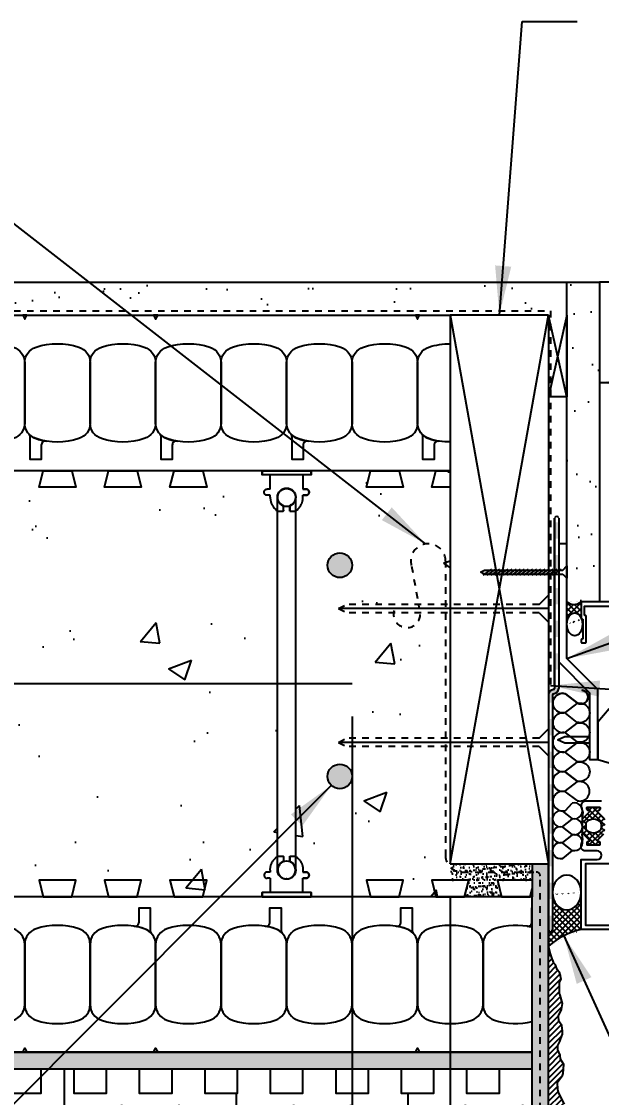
# Model space of a CAD drawing. Header units: inches. Extents: x 2884.7 to 2915.3, y 449.8 to 491.6.
# Drawn here: x 2894.72 to 2903.58, y 475.11 to 491.53 of the extents above; entities that cross this region are included whole.
import ezdxf

# ---------------------------------------------------------------- set-up
doc = ezdxf.new("R2010")
doc.units = ezdxf.units.IN
doc.header["$LTSCALE"] = 0.5
doc.header["$MEASUREMENT"] = 0
doc.linetypes.add('DASHED2', pattern=[0.375, 0.25, -0.125])
doc.linetypes.add('HIDDEN2', pattern=[0.1875, 0.125, -0.0625])
doc.layers.get('0').update_dxf_attribs({"linetype": 'CONTINUOUS'})
doc.layers.get('Defpoints').update_dxf_attribs({"linetype": 'CONTINUOUS'})
for name, color, linetype in [('HATCH', 12, 'CONTINUOUS'), ('LINE18', 9, 'CONTINUOUS'), ('line25', 2, 'CONTINUOUS'), ('LINE3', 3, 'CONTINUOUS'), ('LINE50', 5, 'CONTINUOUS'), ('LINE65', 3, 'CONTINUOUS'), ('LINE9', 9, 'CONTINUOUS'), ('TEXT', 4, 'CONTINUOUS')]:
    doc.layers.add(name, color=color, linetype=linetype)
doc.styles.add('DIM', font='romans.shx', dxfattribs={"width": 0.7})
doc.dimstyles.new('ext_12', dxfattribs={"dimscale": 12, "dimtxt": 0.09375, "dimasz": 0.09375, "dimexe": 0.09375, "dimexo": 0.0625, "dimgap": 0.0625, "dimtad": 1, "dimdec": 1, "dimzin": 3, "dimdsep": 46, "dimlunit": 4, "dimtxsty": 'DIM', "dimcen": 0.09, "dimdle": 0.09375, "dimclrt": 4, "dimadec": 0, "dimazin": 0, "dimtfac": 1, "dimtdec": 1, "dimtmove": 2, "dimatfit": 3, "dimfxl": 0, "dimfrac": 2, "dimtolj": 1, "dimtzin": 0, "dimarcsym": 0})
doc.dimstyles.new('ext_8', dxfattribs={"dimscale": 8, "dimtxt": 0.09375, "dimasz": 0.09375, "dimexe": 0.09375, "dimexo": 0.0625, "dimgap": 0.0625, "dimtad": 1, "dimdec": 1, "dimzin": 3, "dimdsep": 46, "dimlunit": 4, "dimtxsty": 'DIM', "dimcen": 0.09, "dimdle": 0.09375, "dimclrt": 4, "dimadec": 0, "dimazin": 0, "dimtfac": 1, "dimtdec": 1, "dimtmove": 2, "dimatfit": 3, "dimfxl": 0, "dimfrac": 2, "dimtolj": 1, "dimtzin": 0, "dimarcsym": 0})
pattern_1 = [(37.5, (0, 0), (-0.003149668, 0.0963411885), [0, -0.076, 0, -0.085, 0, -0.08125]), (7.5, (0, 0), (0.088488835, 0.141107303), [0, -0.041, 0, -0.0685, 0, -0.02625]), (327.5, (-0.0615, 0), (0.155707093, 0.0002829527), [0, -0.025, 0, -0.09, 0, -0.1175]), (317.5, (-0.0615, 0), (0.15030633, 0.043883778), [0, -0.0125, 0, -0.059, 0, -0.0675])]

# ---------------------------------------------------------------- blocks, each defined once
blk = doc.blocks.new('WEB_6_CENTRE_TOP')
for p, q in [((5.688, 0.141), (0, 0.141)), ((5.688, -0.141), (0, -0.141))]:
    blk.add_line(p, q)
for centre in [(0, 0), (5.688, 0)]:
    blk.add_circle(centre, 0.141)
blk = doc.blocks.new('Connector')
blk.add_point((0.271, 0))
at = {"layer": 'LINE9'}
for p, q in [((0, 0.375), (0, -0.375)), ((0.062, -0.375), (0.062, 0.375)), ((0.281, 0.25), (0.062, 0.25))]:
    blk.add_line(p, q, dxfattribs=at)
for points, weights in [([(0.007, 0.375), (0.004, 0.375), (0, 0.375)], [1, 0.972587069138, 0.950305488115]), ([(0.327, 0.343), (0.308, 0.343), (0.281, 0.317), (0.281, 0.297)], [1, 0.85355339, 0.85355339, 1]), ([(0.328, 0.343), (0.327, 0.343), (0.327, 0.343)], [1, 0.70710678, 1]), ([(0.375, 0.297), (0.375, 0.317), (0.348, 0.343), (0.329, 0.343)], [1, 0.85355339, 0.85355339, 1]), ([(0.406, 0.25), (0.546, 0.25), (0.619, 0.131)], [0.958404415409, 0.794674173519, 0.864651571113]), ([(0.619, 0.052), (0.612, 0.049), (0.604, 0.049)], [0.83615024178, 0.892081430621, 1]), ([(0.619, -0.131), (0.546, -0.25), (0.406, -0.25)], [0.864651574428, 0.794674169686, 0.958404415195]), ([(0.604, -0.049), (0.612, -0.049), (0.619, -0.052)], [1, 0.89208144177, 0.836150253337]), ([(0.281, -0.297), (0.281, -0.317), (0.308, -0.343), (0.327, -0.343)], [1, 0.85355339, 0.85355339, 1]), ([(0.327, -0.343), (0.281, -0.343), (0.281, -0.297)], [1, 0.70710678, 1]), ([(0.329, -0.343), (0.348, -0.343), (0.375, -0.317), (0.375, -0.297)], [1, 0.85355339, 0.85355339, 1]), ([(0.375, -0.297), (0.375, -0.343), (0.329, -0.343)], [1, 0.70710678, 1]), ([(0, -0.375), (0.004, -0.375), (0.007, -0.375)], [0.950305488115, 0.972587069138, 1])]:
    blk.add_rational_spline(points, weights, degree=2, dxfattribs=at)
for points, degree in [([(0, 0.375), (0.002, 0.375), (0.005, 0.375), (0.007, 0.375)], 3), ([(0.007, 0.375), (0.021, 0.375), (0.051, 0.375), (0.062, 0.375), (0.062, 0.375)], 3), ([(0.327, 0.343), (0.327, 0.343), (0.328, 0.343), (0.328, 0.343)], 3), ([(0.328, 0.343), (0.329, 0.343), (0.329, 0.343), (0.329, 0.343)], 3), ([(0.281, 0.25), (0.281, 0.297)], 1), ([(0.375, 0.25), (0.375, 0.297)], 1), ([(0.406, 0.25), (0.375, 0.25)], 1), ([(0.604, 0.049), (0.532, 0.049)], 1), ([(0.604, 0.049), (0.609, 0.049), (0.614, 0.05), (0.619, 0.052)], 3), ([(0.619, 0.131), (0.619, 0.052)], 1), ([(0.532, -0.049), (0.604, -0.049)], 1), ([(0.604, -0.049), (0.58, -0.049), (0.556, -0.049), (0.532, -0.049)], 3), ([(0.619, -0.052), (0.614, -0.05), (0.609, -0.049), (0.604, -0.049)], 3), ([(0.619, -0.052), (0.619, -0.131)], 1), ([(0.062, -0.25), (0.281, -0.25)], 1), ([(0.281, -0.297), (0.281, -0.25)], 1), ([(0.281, -0.25), (0.281, -0.297)], 1), ([(0.375, -0.25), (0.375, -0.297)], 1), ([(0.375, -0.297), (0.375, -0.25)], 1), ([(0.406, -0.25), (0.375, -0.25)], 1), ([(0.007, -0.375), (0.005, -0.375), (0.002, -0.375), (0, -0.375)], 3), ([(0.062, -0.375), (0.062, -0.375), (0.051, -0.375), (0.021, -0.375), (0.007, -0.375)], 3), ([(0.328, -0.343), (0.328, -0.343), (0.327, -0.343), (0.327, -0.343)], 3), ([(0.329, -0.343), (0.329, -0.343), (0.329, -0.343), (0.328, -0.343)], 3)]:
    blk.add_open_spline(points, degree=degree, dxfattribs=at)
for points, weights, knots in [([(0.062, 0.375), (0.062, 0.375), (0.046, 0.375), (0.03, 0.375), (0.007, 0.375)], [0.868718858569, 0.861102746415, 1, 0.861102734288, 0.868718859898], [0, 0, 0, 0.5, 0.5, 1, 1, 1]), ([(0.532, 0.049), (0.472, 0.203), (0.333, 0.113), (0.157, 0), (0.333, -0.113), (0.472, -0.203), (0.532, -0.049)], [0.899508922286, 0.599718215298, 1, 0.54226024, 1, 0.599718224335, 0.899508908749], [0, 0, 0, 0.318112, 0.318112, 0.681888, 0.681888, 1, 1, 1]), ([(0.007, -0.375), (0.03, -0.375), (0.046, -0.375), (0.062, -0.375), (0.062, -0.375)], [0.868718859319, 0.861102739573, 1, 0.861102742958, 0.868718858948], [0, 0, 0, 0.5, 0.5, 1, 1, 1])]:
    blk.add_rational_spline(points, weights, degree=2, knots=knots, dxfattribs=at)
for points in [[(0.406, 0.25), (0.406, 0.25), (0.406, 0.25), (0.406, 0.25), (0.406, 0.25), (0.406, 0.25), (0.406, 0.25)], [(0.406, 0.25), (0.406, 0.25), (0.406, 0.25), (0.406, 0.25), (0.406, 0.25), (0.406, 0.25), (0.406, 0.25)], [(0.406, 0.25), (0.406, 0.25), (0.406, 0.25), (0.406, 0.25), (0.406, 0.25), (0.406, 0.25), (0.406, 0.25)], [(0.406, 0.25), (0.406, 0.25), (0.406, 0.25), (0.406, 0.25), (0.406, 0.25), (0.406, 0.25), (0.406, 0.25)], [(0.406, 0.25), (0.406, 0.25), (0.406, 0.25), (0.406, 0.25), (0.406, 0.25), (0.406, 0.25), (0.406, 0.25)], [(0.406, 0.25), (0.406, 0.25), (0.406, 0.25), (0.406, 0.25), (0.406, 0.25), (0.406, 0.25), (0.406, 0.25)], [(0.406, 0.25), (0.406, 0.25), (0.406, 0.25), (0.406, 0.25), (0.406, 0.25), (0.406, 0.25), (0.406, 0.25)], [(0.406, 0.25), (0.406, 0.25), (0.406, 0.25), (0.406, 0.25), (0.406, 0.25), (0.406, 0.25), (0.406, 0.25)], [(0.406, 0.25), (0.406, 0.25), (0.406, 0.25), (0.406, 0.25), (0.406, 0.25), (0.406, 0.25), (0.406, 0.25)], [(0.406, 0.25), (0.406, 0.25), (0.406, 0.25), (0.406, 0.25), (0.406, 0.25), (0.406, 0.25), (0.406, 0.25)], [(0.406, 0.25), (0.406, 0.25), (0.406, 0.25), (0.406, 0.25), (0.406, 0.25), (0.406, 0.25), (0.406, 0.25)], [(0.406, 0.25), (0.406, 0.25), (0.406, 0.25), (0.406, 0.25), (0.406, 0.25), (0.406, 0.25), (0.406, 0.25)], [(0.406, 0.25), (0.406, 0.25), (0.406, 0.25), (0.406, 0.25), (0.406, 0.25), (0.406, 0.25), (0.406, 0.25)], [(0.406, 0.25), (0.406, 0.25), (0.406, 0.25), (0.406, 0.25), (0.406, 0.25), (0.406, 0.25), (0.406, 0.25)], [(0.406, 0.25), (0.406, 0.25), (0.406, 0.25), (0.406, 0.25), (0.406, 0.25), (0.406, 0.25), (0.406, 0.25)], [(0.406, 0.25), (0.406, 0.25), (0.406, 0.25), (0.406, 0.25), (0.406, 0.25), (0.406, 0.25), (0.406, 0.25)], [(0.406, 0.25), (0.406, 0.25), (0.406, 0.25), (0.406, 0.25), (0.406, 0.25), (0.406, 0.25), (0.406, 0.25)], [(0.406, 0.25), (0.406, 0.25), (0.406, 0.25), (0.406, 0.25), (0.406, 0.25), (0.406, 0.25), (0.406, 0.25)], [(0.406, 0.25), (0.406, 0.25), (0.406, 0.25), (0.406, 0.25), (0.406, 0.25), (0.406, 0.25), (0.406, 0.25)], [(0.406, 0.25), (0.406, 0.25), (0.406, 0.25), (0.406, 0.25), (0.406, 0.25), (0.406, 0.25), (0.406, 0.25)], [(0.406, 0.25), (0.406, 0.25), (0.406, 0.25), (0.406, 0.25), (0.406, 0.25), (0.406, 0.25), (0.406, 0.25)], [(0.406, 0.25), (0.406, 0.25), (0.406, 0.25), (0.406, 0.25), (0.406, 0.25), (0.406, 0.25), (0.406, 0.25)], [(0.406, 0.25), (0.406, 0.25), (0.406, 0.25), (0.406, 0.25), (0.406, 0.25), (0.406, 0.25), (0.406, 0.25)], [(0.406, 0.25), (0.406, 0.25), (0.406, 0.25), (0.406, 0.25), (0.406, 0.25), (0.406, 0.25), (0.406, 0.25)], [(0.532, 0.049), (0.532, 0.049), (0.532, 0.049), (0.532, 0.049), (0.532, 0.049), (0.532, 0.049), (0.532, 0.049)], [(0.532, 0.049), (0.532, 0.049), (0.532, 0.049), (0.532, 0.049), (0.532, 0.049), (0.532, 0.049), (0.532, 0.049)], [(0.532, 0.049), (0.532, 0.049), (0.532, 0.049), (0.532, 0.049), (0.532, 0.049), (0.532, 0.049), (0.532, 0.049)], [(0.532, 0.049), (0.532, 0.049), (0.532, 0.049), (0.532, 0.049), (0.532, 0.049), (0.532, 0.049), (0.532, 0.049)], [(0.532, 0.049), (0.532, 0.049), (0.532, 0.049), (0.532, 0.049), (0.532, 0.049), (0.532, 0.049), (0.532, 0.049)], [(0.532, 0.049), (0.532, 0.049), (0.532, 0.049), (0.532, 0.049), (0.532, 0.049), (0.532, 0.049), (0.532, 0.049)], [(0.532, 0.049), (0.532, 0.049), (0.532, 0.049), (0.532, 0.049), (0.532, 0.049), (0.532, 0.049), (0.532, 0.049)], [(0.532, 0.049), (0.532, 0.049), (0.532, 0.049), (0.532, 0.049), (0.532, 0.049), (0.532, 0.049), (0.532, 0.049)], [(0.532, 0.049), (0.532, 0.049), (0.532, 0.049), (0.532, 0.049), (0.532, 0.049), (0.532, 0.049), (0.532, 0.049)], [(0.532, 0.049), (0.532, 0.049), (0.532, 0.049), (0.532, 0.049), (0.532, 0.049), (0.532, 0.049), (0.532, 0.049)], [(0.604, 0.049), (0.604, 0.049), (0.604, 0.049), (0.604, 0.049), (0.604, 0.049), (0.604, 0.049), (0.604, 0.049)], [(0.604, 0.049), (0.604, 0.049), (0.604, 0.049), (0.604, 0.049), (0.604, 0.049), (0.604, 0.049), (0.604, 0.049)], [(0.604, 0.049), (0.604, 0.049), (0.604, 0.049), (0.604, 0.049), (0.604, 0.049), (0.604, 0.049), (0.604, 0.049)], [(0.604, 0.049), (0.604, 0.049), (0.604, 0.049), (0.604, 0.049), (0.604, 0.049), (0.604, 0.049), (0.604, 0.049)], [(0.619, 0.131), (0.619, 0.131), (0.619, 0.131), (0.619, 0.131), (0.619, 0.131), (0.619, 0.131), (0.619, 0.131)], [(0.619, 0.131), (0.619, 0.131), (0.619, 0.131), (0.619, 0.131), (0.619, 0.131), (0.619, 0.131), (0.619, 0.131)], [(0.619, 0.131), (0.619, 0.131), (0.619, 0.131), (0.619, 0.131), (0.619, 0.131), (0.619, 0.131), (0.619, 0.131)], [(0.619, 0.131), (0.619, 0.131), (0.619, 0.131), (0.619, 0.131), (0.619, 0.131), (0.619, 0.131), (0.619, 0.131)], [(0.532, -0.049), (0.532, -0.049), (0.532, -0.049), (0.532, -0.049), (0.532, -0.049), (0.532, -0.049), (0.532, -0.049)], [(0.532, -0.049), (0.532, -0.049), (0.532, -0.049), (0.532, -0.049), (0.532, -0.049), (0.532, -0.049), (0.532, -0.049)], [(0.532, -0.049), (0.532, -0.049), (0.532, -0.049), (0.532, -0.049), (0.532, -0.049), (0.532, -0.049), (0.532, -0.049)], [(0.532, -0.049), (0.532, -0.049), (0.532, -0.049), (0.532, -0.049), (0.532, -0.049), (0.532, -0.049), (0.532, -0.049)], [(0.604, -0.049), (0.604, -0.049), (0.604, -0.049), (0.604, -0.049), (0.604, -0.049), (0.604, -0.049), (0.604, -0.049)], [(0.604, -0.049), (0.604, -0.049), (0.604, -0.049), (0.604, -0.049), (0.604, -0.049), (0.604, -0.049), (0.604, -0.049)], [(0.604, -0.049), (0.604, -0.049), (0.604, -0.049), (0.604, -0.049), (0.604, -0.049), (0.604, -0.049), (0.604, -0.049)], [(0.604, -0.049), (0.604, -0.049), (0.604, -0.049), (0.604, -0.049), (0.604, -0.049), (0.604, -0.049), (0.604, -0.049)], [(0.604, -0.049), (0.604, -0.049), (0.604, -0.049), (0.604, -0.049), (0.604, -0.049), (0.604, -0.049), (0.604, -0.049)], [(0.604, -0.049), (0.604, -0.049), (0.604, -0.049), (0.604, -0.049), (0.604, -0.049), (0.604, -0.049), (0.604, -0.049)], [(0.604, -0.049), (0.604, -0.049), (0.604, -0.049), (0.604, -0.049), (0.604, -0.049), (0.604, -0.049), (0.604, -0.049)], [(0.604, -0.049), (0.604, -0.049), (0.604, -0.049), (0.604, -0.049), (0.604, -0.049), (0.604, -0.049), (0.604, -0.049)], [(0.619, -0.131), (0.619, -0.131), (0.619, -0.131), (0.619, -0.131), (0.619, -0.131), (0.619, -0.131), (0.619, -0.131)], [(0.619, -0.131), (0.619, -0.131), (0.619, -0.131), (0.619, -0.131), (0.619, -0.131), (0.619, -0.131), (0.619, -0.131)], [(0.619, -0.131), (0.619, -0.131), (0.619, -0.131), (0.619, -0.131), (0.619, -0.131), (0.619, -0.131), (0.619, -0.131)], [(0.619, -0.131), (0.619, -0.131), (0.619, -0.131), (0.619, -0.131), (0.619, -0.131), (0.619, -0.131), (0.619, -0.131)], [(0.406, -0.25), (0.406, -0.25), (0.406, -0.25), (0.406, -0.25), (0.406, -0.25), (0.406, -0.25), (0.406, -0.25)], [(0.406, -0.25), (0.406, -0.25), (0.406, -0.25), (0.406, -0.25), (0.406, -0.25), (0.406, -0.25), (0.406, -0.25)], [(0.406, -0.25), (0.406, -0.25), (0.406, -0.25), (0.406, -0.25), (0.406, -0.25), (0.406, -0.25), (0.406, -0.25)], [(0.406, -0.25), (0.406, -0.25), (0.406, -0.25), (0.406, -0.25), (0.406, -0.25), (0.406, -0.25), (0.406, -0.25)], [(0.406, -0.25), (0.406, -0.25), (0.406, -0.25), (0.406, -0.25), (0.406, -0.25), (0.406, -0.25), (0.406, -0.25)], [(0.406, -0.25), (0.406, -0.25), (0.406, -0.25), (0.406, -0.25), (0.406, -0.25), (0.406, -0.25), (0.406, -0.25)], [(0.406, -0.25), (0.406, -0.25), (0.406, -0.25), (0.406, -0.25), (0.406, -0.25), (0.406, -0.25), (0.406, -0.25)], [(0.406, -0.25), (0.406, -0.25), (0.406, -0.25), (0.406, -0.25), (0.406, -0.25), (0.406, -0.25), (0.406, -0.25)], [(0.406, -0.25), (0.406, -0.25), (0.406, -0.25), (0.406, -0.25), (0.406, -0.25), (0.406, -0.25), (0.406, -0.25)], [(0.406, -0.25), (0.406, -0.25), (0.406, -0.25), (0.406, -0.25), (0.406, -0.25), (0.406, -0.25), (0.406, -0.25)], [(0.406, -0.25), (0.406, -0.25), (0.406, -0.25), (0.406, -0.25), (0.406, -0.25), (0.406, -0.25), (0.406, -0.25)]]:
    blk.add_open_spline(points, degree=3, knots=[0, 0, 0, 0, 1, 1, 1, 1, 1, 1, 1], dxfattribs=at)
blk = doc.blocks.new('*D8')
at = {"layer": 'Defpoints', "color": 0}
for p in [(2899.768, 481.428), (2901.268, 478.678), (2901.268, 472.956)]:
    blk.add_point(p, dxfattribs=at)
at = {"layer": 'TEXT', "color": 0, "lineweight": -2}
for p, q in [((2899.768, 480.928), (2899.768, 472.206)), ((2901.268, 478.178), (2901.268, 472.206)), ((2899.268, 472.956), (2898.768, 472.956)), ((2899.768, 472.956), (2901.268, 472.956)), ((2901.768, 472.956), (2902.268, 472.956))]:
    blk.add_line(p, q, dxfattribs=at)
at = {"layer": 'TEXT', "color": 0}
for points in [[(2899.268, 473.039), (2899.268, 472.873), (2899.768, 472.956)], [(2901.768, 473.039), (2901.768, 472.873), (2901.268, 472.956)]]:
    blk.add_solid(points, dxfattribs=at)
at = {"layer": 'TEXT', "color": 4, "insert": (2900.463, 470.582), "char_height": 0.5, "attachment_point": 5, "style": 'DIM'}
blk.add_mtext('\\A1;1 1/2" \\P (38mm)MIN. \\PCOVER', dxfattribs=at)

msp = doc.modelspace()

# ---------------------------------------------------------------- hatches: boundary and pattern name
at = {"layer": 'HATCH'}
h = msp.add_hatch(dxfattribs=at)
h.set_pattern_fill('AR-SAND', color=256, scale=0.5)
h.set_pattern_definition([(37.5, (0, 0), (-0.03149668, 0.96341188), [0, -0.76, 0, -0.85, 0, -0.8125]), (7.5, (0, 0), (0.88488835, 1.41107303), [0, -0.41, 0, -0.685, 0, -0.2625]), (327.5, (-0.615, 0), (1.55707093, 0.00282953), [0, -0.25, 0, -0.9, 0, -1.175]), (317.5, (-0.615, 0), (1.5030633, 0.4388378), [0, -0.125, 0, -0.59, 0, -0.675])])
h.paths.add_polyline_path([(2903.549, 487.553), (2903.049, 487.553), (2903.049, 487.053), (2903.049, 483.564), (2903.049, 482.678, 0.375193), (2903.268, 482.678), (2903.549, 482.678)])
h.paths.add_polyline_path([(2890.393, 487.553), (2890.393, 487.053), (2903.049, 487.053), (2903.049, 487.553)])
h = msp.add_hatch(dxfattribs=at)
h.set_pattern_fill('AR-CONC', color=256, scale=0.5)
h.set_pattern_definition([(50, (216.4503, -23.507), (3.586301, -0.3137607), [0.375, -4.125]), (355, (216.4503, -23.507), (-0.6937567, 3.7609607), [0.3, -3.3]), (100.45144, (216.7492, -23.5333), (2.8925442, 3.4472), [0.318701, -3.5057106]), (46.1842, (216.4503, -22.507), (5.336207, -0.8275964), [0.5625, -6.1875]), (96.63564, (216.895, -22.576), (4.67331, 4.870593), [0.478052, -5.258569]), (351.18416, (216.4503, -22.507), (4.67331, 4.870593), [0.45, -4.95]), (21, (216.9503, -22.757), (2.9845353, -2.0130945), [0.375, -4.125]), (326, (216.9503, -22.757), (1.2165767, 3.62575), [0.3, -3.3]), (71.45144, (217.199, -22.925), (4.201112, 1.6126558), [0.318701, -3.5057106]), (37.5, (216.4503, -23.5071), (0.0607993, 1.66446927), [0, -3.26, 0, -3.35, 0, -3.3125]), (7.5, (216.4503, -23.5071), (1.3153477, 1.9720586), [0, -1.91, 0, -3.185, 0, -1.2625]), (327.5, (215.3353, -23.5071), (2.6691122, -0.11277436), [0, -1.25, 0, -3.9, 0, -5.175]), (317.5, (214.8353, -23.5071), (2.9159308, 0.500525), [0, -1.625, 0, -2.59, 0, -3.675])])
h.paths.add_polyline_path([(2891.143, 484.678), (2898.393, 484.678), (2898.393, 484.616), (2898.518, 484.616), (2898.518, 484.397), (2898.471, 484.397), (2898.425, 484.349), (2898.471, 484.303), (2898.518, 484.303), (2898.54, 484.17), (2898.627, 484.066), (2898.628, 478.791), (2898.55, 478.706), (2898.518, 478.553), (2898.471, 478.553), (2898.425, 478.506), (2898.471, 478.46), (2898.518, 478.46), (2898.518, 478.241), (2898.393, 478.241), (2898.393, 478.178), (2891.143, 478.178), (2891.143, 478.241), (2891.018, 478.241), (2891.018, 478.46), (2891.065, 478.46), (2891.112, 478.505), (2891.078, 478.551), (2891.018, 478.553), (2890.996, 478.687), (2890.909, 478.791), (2890.909, 484.066), (2890.96, 484.112), (2890.996, 484.17), (2891.015, 484.235), (2891.018, 484.303), (2891.066, 484.303), (2891.098, 484.317), (2891.112, 484.349), (2891.099, 484.383), (2891.066, 484.397), (2891.018, 484.397), (2891.018, 484.616), (2891.143, 484.616)])
h.paths.add_polyline_path([(2899.143, 484.678), (2901.268, 484.678), (2901.268, 478.678), (2902.768, 478.678), (2902.768, 478.178), (2901.268, 478.178), (2899.143, 478.178), (2899.143, 478.241), (2899.018, 478.241), (2899.018, 478.46), (2899.066, 478.46), (2899.098, 478.473), (2899.112, 478.506), (2899.099, 478.539), (2899.066, 478.553), (2899.018, 478.553), (2899.015, 478.621), (2898.996, 478.687), (2898.96, 478.745), (2898.909, 478.791), (2898.909, 484.066), (2898.96, 484.112), (2898.996, 484.17), (2899.015, 484.235), (2899.018, 484.303), (2899.066, 484.303), (2899.112, 484.35), (2899.066, 484.397), (2899.018, 484.397), (2899.018, 484.616), (2899.143, 484.616)])
h.paths.add_polyline_path([(2891.393, 480.615), (2889.393, 480.615), (2890.393, 479.615), (2890.393, 478.241), (2890.518, 478.241), (2890.518, 478.46), (2890.471, 478.46), (2890.425, 478.506), (2890.471, 478.553), (2890.518, 478.553), (2890.55, 478.706), (2890.628, 478.791)])
h.paths.add_polyline_path([(2890.393, 484.616), (2890.393, 482.495), (2890.627, 482.26), (2890.627, 484.066), (2890.54, 484.17), (2890.518, 484.303), (2890.471, 484.303), (2890.425, 484.349), (2890.471, 484.397), (2890.518, 484.397), (2890.518, 484.616)])
h = msp.add_hatch(color=7, dxfattribs=at)
h.dxf.hatch_style = 1
h.paths.add_polyline_path([(2902.831, 477.89), (2902.768, 477.89), (2902.768, 477.673), (2902.768, 477.67, 1), (2902.831, 477.673)])
h.paths.add_polyline_path([(2902.831, 478.39), (2902.768, 478.39), (2902.768, 478.14), (2902.831, 478.14)])
h.paths.add_polyline_path([(2902.831, 478.89), (2902.768, 478.89), (2902.768, 478.64), (2902.831, 478.64)])
h.paths.add_polyline_path([(2902.831, 479.39), (2902.768, 479.39), (2902.768, 479.14), (2902.831, 479.14)])
h.paths.add_polyline_path([(2902.831, 479.89), (2902.768, 479.89), (2902.768, 479.64), (2902.831, 479.64)])
h.paths.add_polyline_path([(2902.831, 480.39), (2902.768, 480.39), (2902.768, 480.14), (2902.831, 480.14)])
h.paths.add_polyline_path([(2902.831, 480.89), (2902.768, 480.89), (2902.768, 480.64), (2902.831, 480.64)])
h.paths.add_polyline_path([(2902.831, 481.259, -0.414214), (2902.846, 481.274, 0.414214), (2902.924, 481.353), (2902.924, 481.39), (2902.862, 481.39), (2902.862, 481.353, -0.414214), (2902.846, 481.337, 0.414214), (2902.768, 481.259), (2902.768, 481.14), (2902.831, 481.14)])
h.paths.add_polyline_path([(2902.924, 481.89), (2902.862, 481.89), (2902.862, 481.64), (2902.924, 481.64)])
h.paths.add_polyline_path([(2902.924, 482.39), (2902.862, 482.39), (2902.862, 482.14), (2902.924, 482.14)])
h.paths.add_polyline_path([(2902.924, 482.89), (2902.862, 482.89), (2902.862, 482.64), (2902.924, 482.64)])
h.paths.add_polyline_path([(2902.924, 483.39), (2902.862, 483.39), (2902.862, 483.14), (2902.924, 483.14)])
h.paths.add_polyline_path([(2902.924, 483.89), (2902.862, 483.89), (2902.862, 483.64), (2902.924, 483.64)])
h = msp.add_hatch(dxfattribs=at)
h.set_pattern_fill('ANSI37', color=256, scale=0.5, angle=90, style=0)
edge = h.paths.add_edge_path()
edge.add_arc((2903.159, 482.803), 0.166, 228.8686, 311.1314, ccw=False)
edge.add_line((2903.049, 482.678), (2903.049, 482.335))
edge.add_ellipse((2903.168, 482.335), major_axis=(0, 0.175), ratio=0.676668, start_angle=-777.3194, end_angle=-630, ccw=False)
edge.add_line((2903.268, 482.429), (2903.268, 482.678))
edge = h.paths.add_edge_path()
edge.add_ellipse((2903.049, 478.242), major_axis=(0, 0.266), ratio=0.82418, start_angle=816.6714, end_angle=990, ccw=False)
edge.add_line((2902.831, 478.211), (2902.831, 477.673))
edge.add_arc((2902.799, 477.671), 0.0313, -177.6072, 2.3928, ccw=False)
edge.add_line((2902.768, 477.67), (2902.768, 477.423))
edge.add_arc((2903.529, 476.551), 1.158, 103.0466, 131.1222, ccw=False)
edge.add_line((2903.268, 477.678), (2903.268, 478.242))
h = msp.add_hatch(dxfattribs=at)
h.set_pattern_fill('ANSI37', color=256, scale=0.5, angle=90, style=0)
h.set_pattern_definition([(135, (3424.88555, -2241.709686), (-0.0441941738, -0.0441941738), []), (225, (3424.88555, -2241.709686), (0.0441941738, -0.0441941738), [])])
h.paths.add_polyline_path([(2904.427, 478.933), (2904.674, 478.933, -0.973119), (2904.679, 478.743), (2904.427, 478.743, -1.00028)])
h.paths.add_polyline_path([(2904.55, 478.751, 1), (2904.55, 478.926, 1)], flags=16)
h.paths.add_polyline_path([(2904.768, 480.104), (2904.768, 480.229, -0.392741), (2904.794, 480.21), (2904.905, 479.933), (2904.801, 479.933, 0.314564), (2904.457, 479.987), (2904.431, 479.991), (2904.431, 480.018, -0.149443), (2904.55, 480.12), (2904.55, 480.12, 0.192913), (2904.571, 480.129, -0.089226), (2904.665, 480.143), (2904.669, 480.124, 0.315299), (2904.671, 480.121)])
h.paths.add_polyline_path([(2903.39, 479.466, 0.772598), (2903.375, 479.492, -0.343149), (2903.364, 479.496), (2903.354, 479.512, -0.131652), (2903.353, 479.516), (2903.353, 479.535, -0.414214), (2903.361, 479.543), (2903.55, 479.543, -0.414214), (2903.558, 479.535), (2903.558, 479.516, -0.131652), (2903.557, 479.512), (2903.548, 479.496, -0.343149), (2903.536, 479.492, 0.772598), (2903.522, 479.466), (2903.629, 479.359), (2903.629, 479.153), (2903.522, 479.045, 0.772598), (2903.536, 479.02, -0.343149), (2903.548, 479.015), (2903.557, 478.999, -0.131652), (2903.558, 478.995), (2903.558, 478.976, -0.414214), (2903.55, 478.968), (2903.361, 478.968, -0.414214), (2903.353, 478.976), (2903.353, 478.995, -0.131652), (2903.354, 478.999), (2903.364, 479.015, -0.343149), (2903.375, 479.02, 0.772598), (2903.39, 479.045), (2903.282, 479.153), (2903.282, 479.359)])
h.paths.add_polyline_path([(2903.571, 479.283), (2903.571, 479.228, -0.323848), (2903.529, 479.171, -0.326502), (2903.382, 479.171, -0.323848), (2903.341, 479.228), (2903.341, 479.283, -0.323848), (2903.382, 479.34, -0.326502), (2903.529, 479.34, -0.323848)], flags=16)
h = msp.add_hatch(dxfattribs=at)
h.set_pattern_fill('AR-SAND', color=256, scale=0.05)
h.set_pattern_definition([(37.5, (0, -0.125), (-0.003149668, 0.0963411885), [0, -0.076, 0, -0.085, 0, -0.08125]), (7.5, (0, -0.125), (0.088488835, 0.141107303), [0, -0.041, 0, -0.0685, 0, -0.02625]), (327.5, (-0.0615, -0.125), (0.155707093, 0.0002829527), [0, -0.025, 0, -0.09, 0, -0.1175]), (317.5, (-0.0615, -0.125), (0.15030633, 0.043883778), [0, -0.0125, 0, -0.059, 0, -0.0675])])
h.paths.add_polyline_path([(2902.768, 478.678), (2902.518, 478.678), (2902.518, 478.053), (2902.518, 475.553), (2902.518, 473.953), (2890.393, 473.953), (2890.393, 473.703), (2902.768, 473.703)])
h = msp.add_hatch(dxfattribs=at)
h.set_pattern_fill('AR-SAND', color=256, scale=0.05)
h.set_pattern_definition(pattern_1)
h.paths.add_polyline_path([(2902.518, 478.553), (2901.446, 478.553, -0.200094), (2901.268, 478.627), (2901.268, 478.428), (2901.549, 478.428), (2901.487, 478.178), (2902.049, 478.178), (2901.987, 478.428), (2902.518, 478.428)])
h.paths.add_polyline_path([(2902.518, 478.678), (2901.268, 478.678), (2901.268, 478.627, 0.200094), (2901.446, 478.553), (2902.518, 478.553)])
h = msp.add_hatch(dxfattribs=at)
h.set_pattern_fill('ANSI31', color=256, scale=0.5)
h.set_pattern_definition([(45, (0, -0.125), (-0.0441941738, 0.0441941738), [])])
h.paths.add_polyline_path([(2898.994, 473.563), (2899.05, 473.494), (2899.164, 473.483), (2899.306, 473.487), (2899.34, 473.487), (2899.413, 473.546), (2899.547, 473.525), (2899.751, 473.466), (2899.865, 473.462), (2899.948, 473.497), (2900.063, 473.521), (2900.08, 473.521), (2900.205, 473.521), (2900.263, 473.521), (2900.36, 473.49), (2900.44, 473.49), (2900.506, 473.518), (2900.52, 473.518), (2900.613, 473.518), (2900.696, 473.514), (2900.79, 473.466), (2900.887, 473.459), (2900.959, 473.49), (2901.011, 473.542), (2901.108, 473.546), (2901.205, 473.535), (2901.292, 473.535), (2901.402, 473.494), (2901.492, 473.49), (2901.582, 473.521), (2901.834, 473.539), (2902.083, 473.504), (2902.11, 473.49), (2902.232, 473.494), (2902.284, 473.532), (2902.46, 473.542), (2902.533, 473.546), (2902.671, 473.521), (2902.758, 473.494), (2902.869, 473.469), (2902.947, 473.508), (2902.976, 473.546), (2902.931, 473.604), (2902.941, 473.684), (2902.941, 473.743), (2902.976, 473.819), (2902.993, 473.867), (2902.972, 473.951), (2902.959, 474.013), (2902.907, 474.099), (2902.903, 474.148), (2902.896, 474.224), (2902.921, 474.283), (2902.959, 474.318), (2902.959, 474.345), (2902.979, 474.425), (2903.018, 474.547), (2902.987, 474.634), (2902.955, 474.734), (2902.945, 474.793), (2902.942, 474.838), (2902.987, 474.969), (2903.014, 475.011), (2902.921, 475.191), (2902.91, 475.236), (2902.907, 475.35), (2902.98, 475.447), (2902.993, 475.482), (2903.004, 475.615), (2902.952, 475.701), (2902.945, 475.757), (2902.91, 475.84), (2902.91, 475.905), (2902.942, 475.968), (2902.955, 476.016), (2902.983, 476.082), (2902.983, 476.13), (2902.973, 476.21), (2902.938, 476.262), (2902.928, 476.279), (2902.921, 476.362), (2902.966, 476.456), (2902.973, 476.487), (2902.98, 476.546), (2902.945, 476.674), (2902.938, 476.691), (2902.934, 476.871), (2902.963, 476.921), (2902.956, 476.941), (2902.952, 476.975), (2902.938, 477.025), (2902.917, 477.045), (2902.901, 477.069), (2902.883, 477.109), (2902.876, 477.137), (2902.851, 477.163), (2902.838, 477.169), (2902.843, 477.182), (2902.825, 477.231), (2902.768, 477.423), (2902.768, 473.703), (2890.393, 473.703), (2890.393, 473.516), (2890.551, 473.379), (2890.724, 473.362), (2890.804, 473.421), (2890.877, 473.459), (2890.984, 473.493), (2891.071, 473.549), (2891.261, 473.476), (2891.41, 473.528), (2891.489, 473.521), (2891.732, 473.497), (2891.863, 473.462), (2892.026, 473.483), (2892.116, 473.532), (2892.234, 473.545), (2892.379, 473.552), (2892.556, 473.497), (2892.653, 473.493), (2892.864, 473.518), (2893.006, 473.532), (2893.08, 473.532), (2893.267, 473.469), (2893.547, 473.476), (2893.651, 473.514), (2893.783, 473.535), (2893.925, 473.532), (2893.973, 473.476), (2894.091, 473.452), (2894.24, 473.452), (2894.365, 473.48), (2894.413, 473.497), (2894.475, 473.521), (2894.501, 473.535), (2894.747, 473.535), (2894.892, 473.504), (2895.01, 473.483), (2895.173, 473.487), (2895.308, 473.514), (2895.366, 473.549), (2895.682, 473.549), (2895.913, 473.538), (2896.024, 473.504), (2896.111, 473.473), (2896.249, 473.452), (2896.386, 473.431), (2896.507, 473.455), (2896.583, 473.532), (2896.732, 473.535), (2896.874, 473.535), (2896.968, 473.507), (2897.061, 473.473), (2897.217, 473.476), (2897.331, 473.504), (2897.352, 473.539), (2897.487, 473.535), (2897.681, 473.535), (2897.791, 473.504), (2897.854, 473.435), (2897.987, 473.428), (2898.087, 473.494), (2898.115, 473.518), (2898.302, 473.483), (2898.451, 473.494), (2898.503, 473.487), (2898.634, 473.546)])
h = msp.add_hatch(dxfattribs=at)
h.set_pattern_fill('AR-SAND', color=256, scale=0.05)
h.set_pattern_definition(pattern_1)
h.paths.add_polyline_path([(2902.518, 475.803), (2890.393, 475.803), (2890.393, 475.553), (2902.518, 475.553)])
h = msp.add_hatch(dxfattribs=at)
h.set_pattern_fill('INSUL', color=256, scale=7, angle=90)
h.set_pattern_definition([(90, (0, -0.125), (-2.625, 2e-16), []), (90, (-0.875, -0.125), (-2.625, 2e-16), [0.875, -0.875]), (90, (-1.75, -0.125), (-2.625, 2e-16), [0.875, -0.875])])
h.paths.add_polyline_path([(2902.518, 475.553), (2902.018, 475.553), (2902.018, 475.178), (2901.518, 475.178), (2901.518, 475.553), (2901.018, 475.553), (2901.018, 475.178), (2900.518, 475.178), (2900.518, 475.553), (2900.018, 475.553), (2900.018, 475.178), (2899.518, 475.178), (2899.518, 475.553), (2899.018, 475.553), (2899.018, 475.178), (2898.518, 475.178), (2898.518, 475.553), (2898.018, 475.553), (2898.018, 475.178), (2897.518, 475.178), (2897.518, 475.553), (2897.018, 475.553), (2897.018, 475.178), (2896.518, 475.178), (2896.518, 475.553), (2896.018, 475.553), (2896.018, 475.178), (2895.518, 475.178), (2895.518, 475.553), (2895.018, 475.553), (2895.018, 475.178), (2894.518, 475.178), (2894.518, 475.553), (2894.018, 475.553), (2894.018, 475.178), (2893.518, 475.178), (2893.518, 475.553), (2893.018, 475.553), (2893.018, 475.178), (2892.518, 475.178), (2892.518, 475.553), (2892.018, 475.553), (2892.018, 475.178), (2891.518, 475.178), (2891.518, 475.553), (2891.018, 475.553), (2891.018, 475.178), (2890.518, 475.178), (2890.518, 475.553), (2890.393, 475.553), (2890.393, 473.953), (2902.518, 473.953)])
at = {"layer": 'LINE65'}
for points in [[(2899.393, 483.235, 1), (2899.768, 483.235, 1)], [(2899.393, 480.013, 1), (2899.768, 480.013, 1)]]:
    msp.add_hatch(color=256, dxfattribs=at).paths.add_polyline_path(points)

# ---------------------------------------------------------------- linework, layer by layer
at = {"layer": 'HATCH'}
for p, q in [((2908.246, 487.553), (2903.549, 487.553)), ((2901.268, 478.678), (2902.768, 487.053)), ((2901.268, 487.053), (2902.768, 478.678)), ((2903.049, 485.803), (2902.768, 487.053)), ((2903.049, 487.053), (2902.768, 485.803)), ((2902.768, 482.574), (2899.562, 482.574)), ((2902.768, 480.533), (2899.562, 480.533)), ((2903.026, 480.079), (2903.206, 479.942)), ((2903.206, 479.942), (2903.026, 480.079)), ((2903.026, 479.792), (2903.206, 479.93)), ((2903.206, 479.643), (2903.026, 479.78)), ((2903.026, 479.493), (2903.132, 479.604)), ((2903.132, 479.371), (2902.986, 479.483)), ((2902.986, 479.249), (2903.132, 479.361)), ((2903.282, 479.383), (2903.282, 479.128)), ((2903.132, 479.128), (2902.986, 479.24)), ((2902.986, 479.006), (2903.132, 479.118)), ((2903.132, 478.885), (2902.986, 478.997)), ((2902.986, 478.763), (2903.132, 478.875))]:
    msp.add_line(p, q, dxfattribs=at)
at = {"layer": 'HATCH', "color": 4, "linetype": 'DASHED2', "ltscale": 0.5}
for p, q in [((2892.005, 487.116), (2902.799, 487.116)), ((2902.799, 487.116), (2902.799, 481.399))]:
    msp.add_line(p, q, dxfattribs=at)
at = {"layer": 'HATCH'}
msp.add_lwpolyline([(2903.026, 480.988, -1.33151), (2903.026, 481.275), (2903.206, 481.137, 1.253869), (2903.283, 481.331, -1.253869), (2903.206, 481.137), (2903.026, 481.275, 1.33151), (2903.026, 480.988), (2903.206, 481.126, -1.33151), (2903.206, 480.838), (2903.026, 480.976, 1.33151), (2903.026, 480.689), (2903.206, 480.827, -1.33151), (2903.206, 480.539), (2903.026, 480.677, 1.33151), (2903.026, 480.39), (2903.206, 480.528, -1.33151), (2903.206, 480.24), (2903.026, 480.378, 1.33151), (2903.026, 480.091), (2903.206, 480.229, -1.33151), (2903.206, 479.942)], format="xyb", dxfattribs=at)
msp.add_lwpolyline([(2903.54, 479.336, -0.273456), (2903.571, 479.283), (2903.571, 479.228, -0.273456), (2903.54, 479.176), (2903.516, 479.163, -0.256981), (2903.395, 479.163), (2903.372, 479.176, -0.273456), (2903.341, 479.228), (2903.341, 479.283, -0.273456), (2903.372, 479.336), (2903.395, 479.349, -0.256981), (2903.516, 479.349)], format="xyb", close=True, dxfattribs=at)
for centre, radius, start, end in [((2902.984, 479.935), 0.149, 73.8151, 286.1849), ((2902.984, 479.935), 0.149, 73.8151, 286.1849), ((2903.247, 479.786), 0.149, 253.8151, 106.1849), ((2902.984, 479.636), 0.149, 73.8151, 286.1849), ((2903.166, 479.488), 0.122, 253.8151, 106.1849), ((2902.952, 479.366), 0.122, 73.8151, 286.1849), ((2903.166, 479.245), 0.122, 253.8151, 106.1849), ((2902.952, 479.123), 0.122, 73.8151, 286.1849), ((2903.166, 479.002), 0.122, 253.8151, 106.1849), ((2902.952, 478.88), 0.122, 73.8151, 286.1849)]:
    msp.add_arc(centre, radius, start, end, dxfattribs=at)
at = {"layer": 'LINE18'}
for p, q in [((2902.624, 482.636), (2902.768, 482.78)), ((2902.624, 482.511), (2902.768, 482.367)), ((2902.624, 480.596), (2902.768, 480.739)), ((2902.624, 480.471), (2902.768, 480.327))]:
    msp.add_line(p, q, dxfattribs=at)
at = {"layer": 'LINE18', "linetype": 'HIDDEN2'}
for p, q in [((2899.562, 482.574), (2899.681, 482.636)), ((2899.562, 482.574), (2899.681, 482.511)), ((2902.624, 482.636), (2899.681, 482.636)), ((2902.624, 482.511), (2899.681, 482.511)), ((2899.562, 480.533), (2899.681, 480.596)), ((2902.624, 480.595), (2899.681, 480.595)), ((2899.562, 480.533), (2899.681, 480.471)), ((2902.624, 480.47), (2899.681, 480.47))]:
    msp.add_line(p, q, dxfattribs=at)
at = {"layer": 'LINE18'}
for points in [[(2903.893, 482.678), (2903.268, 482.678), (2903.268, 482.423, 0.414214), (2903.278, 482.413), (2903.283, 482.413, -0.414214), (2903.293, 482.403), (2903.293, 482.118, -0.414214), (2903.283, 482.108), (2903.278, 482.108, 0.414214), (2903.268, 482.098), (2903.268, 482.063, 0.414214), (2903.278, 482.053), (2903.333, 482.053, 0.414214), (2903.343, 482.063), (2903.343, 482.458, 0.414214), (2903.333, 482.468), (2903.328, 482.468, -0.414214), (2903.318, 482.478), (2903.318, 482.613), (2903.828, 482.613)], [(2903.578, 479.633), (2903.326, 479.633, 0.414214), (2903.268, 479.575), (2903.268, 479.553, 0.065543), (2903.269, 479.546), (2903.292, 479.461), (2903.282, 479.384, 0.713293), (2903.299, 479.376), (2903.39, 479.466, 0.772598), (2903.375, 479.492, -0.343149), (2903.364, 479.496), (2903.354, 479.512, -0.131652), (2903.353, 479.516), (2903.353, 479.535, -0.414214), (2903.361, 479.543), (2903.55, 479.543, -0.414214), (2903.558, 479.535), (2903.558, 479.516, -0.131652), (2903.557, 479.512), (2903.548, 479.496, -0.343149), (2903.536, 479.492, 0.772598), (2903.522, 479.466), (2903.612, 479.376, 0.713293)], [(2903.893, 477.678), (2903.268, 477.678), (2903.268, 478.743), (2903.51, 478.743, 1), (2903.51, 478.878), (2903.326, 478.878, -0.414214), (2903.268, 478.936), (2903.268, 478.959, -0.065543), (2903.269, 478.966), (2903.292, 479.05), (2903.282, 479.127, -0.713293), (2903.299, 479.135), (2903.39, 479.045, -0.772598), (2903.375, 479.02, 0.343149), (2903.364, 479.015), (2903.354, 478.999, 0.131652), (2903.353, 478.995), (2903.353, 478.976, 0.414214), (2903.361, 478.968), (2903.55, 478.968, 0.414214), (2903.558, 478.976), (2903.558, 478.995, 0.131652), (2903.557, 478.999), (2903.548, 479.015, 0.343149), (2903.536, 479.02, -0.772598), (2903.522, 479.045), (2903.612, 479.135, -0.713293)]]:
    msp.add_lwpolyline(points, format="xyb", dxfattribs=at)
msp.add_lwpolyline([(2903.694, 481.045), (2903.52, 480.841), (2903.52, 480.269), (2903.695, 480.222)], dxfattribs=at)
msp.add_lwpolyline([(2903.828, 478.678), (2903.333, 478.678), (2903.333, 477.743), (2903.828, 477.743)], close=True, dxfattribs=at)
at = {"layer": 'line25'}
for p, q in [((2901.268, 484.678), (2890.393, 484.678)), ((2902.518, 478.428), (2902.518, 478.303)), ((2902.518, 478.178), (2890.393, 478.178))]:
    msp.add_line(p, q, dxfattribs=at)
for points in [[(2895.487, 484.678), (2895.549, 484.428), (2894.987, 484.428), (2895.049, 484.678)], [(2896.487, 484.678), (2896.549, 484.428), (2895.987, 484.428), (2896.049, 484.678)], [(2897.487, 484.678), (2897.549, 484.428), (2896.987, 484.428), (2897.049, 484.678)], [(2900.487, 484.678), (2900.549, 484.428), (2899.987, 484.428), (2900.049, 484.678)], [(2895.487, 478.178), (2895.549, 478.428), (2894.987, 478.428), (2895.049, 478.178)], [(2896.487, 478.178), (2896.549, 478.428), (2895.987, 478.428), (2896.049, 478.178)], [(2897.487, 478.178), (2897.549, 478.428), (2896.987, 478.428), (2897.049, 478.178)], [(2900.487, 478.178), (2900.549, 478.428), (2899.987, 478.428), (2900.049, 478.178)], [(2901.487, 478.178), (2901.549, 478.428), (2900.987, 478.428), (2901.049, 478.178)]]:
    msp.add_lwpolyline(points, close=True, dxfattribs=at)
for points in [[(2901.268, 484.428), (2900.987, 484.428), (2901.049, 484.678), (2901.268, 484.678)], [(2902.518, 478.428), (2901.987, 478.428), (2902.049, 478.178), (2902.487, 478.178), (2902.518, 478.303)]]:
    msp.add_lwpolyline(points, dxfattribs=at)
at = {"layer": 'line25', "color": 12}
for centre, radius, start, end in [((2903.159, 482.803), 0.166, 228.8686, 311.1314), ((2903.529, 476.551), 1.158, 103.0466, 131.1222)]:
    msp.add_arc(centre, radius, start, end, dxfattribs=at)
msp.add_ellipse((2903.168, 482.335), major_axis=(0, 0.175), ratio=0.676668, start_param=-14.137167, end_param=-7.853982, dxfattribs=at)
at = {"layer": 'line25', "color": 12, "extrusion": (0, 0, -1)}
msp.add_ellipse((2903.049, 478.242), major_axis=(0, 0.266), ratio=0.82418, start_param=-10.995574, end_param=-4.712389, dxfattribs=at)
at = {"layer": 'LINE3'}
msp.add_line((2899.768, 481.428), (2890.562, 481.428), dxfattribs=at)
at = {"layer": 'LINE50'}
for p, q in [((2890.393, 487.053), (2901.268, 487.053)), ((2902.518, 475.803), (2902.518, 478.178)), ((2890.393, 475.803), (2902.518, 475.803))]:
    msp.add_line(p, q, dxfattribs=at)
at = {"layer": 'LINE50', "linetype": 'DASHED2', "ltscale": 0.5}
for p, q in [((2900.678, 483.221), (2900.795, 482.566)), ((2901.196, 483.3), (2901.196, 478.803)), ((2901.446, 478.553), (2902.581, 478.553)), ((2902.643, 473.933), (2902.643, 478.491))]:
    msp.add_line(p, q, dxfattribs=at)
for centre, radius, start, end in [((2900.931, 483.299), 0.265, 0.1839, 197.2292), ((2900.606, 482.487), 0.204, 162.8192, 22.639), ((2901.446, 478.803), 0.25, 180, 270), ((2902.581, 478.491), 0.0625, 0, 90)]:
    msp.add_arc(centre, radius, start, end, dxfattribs=at)
at = {"layer": 'LINE65'}
for centre in [(2899.581, 483.235), (2899.581, 480.013)]:
    msp.add_circle(centre, 0.188, dxfattribs=at)
at = {"layer": 'LINE9'}
for p, q in [((2890.393, 487.553), (2903.549, 487.553)), ((2903.049, 483.564), (2903.049, 487.553)), ((2903.549, 487.553), (2903.549, 482.678)), ((2902.768, 487.053), (2901.268, 487.053)), ((2901.268, 487.053), (2901.268, 478.678)), ((2902.768, 487.053), (2902.768, 478.678)), ((2903.049, 487.053), (2903.049, 485.803)), ((2903.049, 485.803), (2902.768, 485.803)), ((2902.987, 483.162), (2903.049, 483.224)), ((2903.049, 483.224), (2903.049, 483.037)), ((2901.728, 483.131), (2901.791, 483.162)), ((2901.791, 483.099), (2901.728, 483.131)), ((2901.768, 483.084), (2901.902, 483.178)), ((2901.791, 483.162), (2902.987, 483.162)), ((2901.791, 483.099), (2902.987, 483.099)), ((2901.831, 483.084), (2901.965, 483.178)), ((2901.893, 483.084), (2902.027, 483.178)), ((2901.956, 483.084), (2902.09, 483.178)), ((2902.018, 483.084), (2902.152, 483.178)), ((2902.081, 483.084), (2902.215, 483.178)), ((2902.143, 483.084), (2902.277, 483.178)), ((2902.206, 483.084), (2902.34, 483.178)), ((2902.268, 483.084), (2902.402, 483.178)), ((2902.331, 483.084), (2902.465, 483.178)), ((2902.393, 483.084), (2902.527, 483.178)), ((2902.456, 483.084), (2902.59, 483.178)), ((2902.518, 483.084), (2902.652, 483.178)), ((2902.581, 483.084), (2902.715, 483.178)), ((2902.643, 483.084), (2902.777, 483.178)), ((2902.706, 483.084), (2902.84, 483.178)), ((2902.768, 483.084), (2902.902, 483.178)), ((2902.831, 483.084), (2902.965, 483.178)), ((2902.987, 483.099), (2903.049, 483.037)), ((2902.907, 480.569), (2903.019, 480.62)), ((2903.019, 480.518), (2902.907, 480.569)), ((2903.019, 480.62), (2903.395, 480.62)), ((2903.395, 480.518), (2903.019, 480.518)), ((2901.268, 478.678), (2902.768, 478.678)), ((2902.518, 478.678), (2902.518, 478.178)), ((2902.768, 473.703), (2902.768, 478.678)), ((2902.518, 475.553), (2902.518, 478.178)), ((2902.518, 473.953), (2902.518, 475.553))]:
    msp.add_line(p, q, dxfattribs=at)
at = {"layer": 'LINE9', "ltscale": 0.5}
for p, q in [((2902.862, 483.956), (2902.862, 481.353)), ((2902.862, 481.399), (2902.862, 483.956)), ((2902.924, 483.956), (2902.924, 481.353)), ((2902.768, 481.337), (2902.768, 477.673)), ((2902.831, 481.259), (2902.831, 477.673))]:
    msp.add_line(p, q, dxfattribs=at)
at = {"layer": 'LINE9'}
for points in [[(2894.737, 487.053), (2894.768, 486.989), (2894.799, 487.053)], [(2896.737, 487.053), (2896.768, 486.989), (2896.799, 487.053)], [(2900.737, 487.053), (2900.768, 486.989), (2900.799, 487.053)], [(2902.518, 475.803), (2890.393, 475.803), (2890.393, 475.553), (2902.518, 475.553)], [(2894.737, 475.803), (2894.768, 475.868), (2894.799, 475.803)], [(2896.737, 475.803), (2896.768, 475.868), (2896.799, 475.803)], [(2900.737, 475.803), (2900.768, 475.868), (2900.799, 475.803)]]:
    msp.add_lwpolyline(points, close=True, dxfattribs=at)
for points in [[(2894.595, 485.167, -0.157671), (2893.941, 485.167, -0.325305), (2893.768, 485.405), (2893.768, 486.326, -0.325305), (2893.941, 486.564, -0.157671), (2894.595, 486.564, -0.325305), (2894.768, 486.326), (2894.768, 485.405, -0.325305)], [(2895.595, 485.167, -0.157671), (2894.941, 485.167, -0.325305), (2894.768, 485.405), (2894.768, 486.326, -0.325305), (2894.941, 486.564, -0.157671), (2895.595, 486.564, -0.325305), (2895.768, 486.326), (2895.768, 485.405, -0.325305)], [(2896.595, 485.167, -0.157671), (2895.941, 485.167, -0.325305), (2895.768, 485.405), (2895.768, 486.326, -0.325305), (2895.941, 486.564, -0.157671), (2896.595, 486.564, -0.325305), (2896.768, 486.326), (2896.768, 485.405, -0.325305)], [(2897.595, 485.167, -0.157671), (2896.941, 485.167, -0.325305), (2896.768, 485.405), (2896.768, 486.326, -0.325305), (2896.941, 486.564, -0.157671), (2897.595, 486.564, -0.325305), (2897.768, 486.326), (2897.768, 485.405, -0.325305)], [(2898.595, 485.167, -0.157671), (2897.941, 485.167, -0.325305), (2897.768, 485.405), (2897.768, 486.326, -0.325305), (2897.941, 486.564, -0.157671), (2898.595, 486.564, -0.325305), (2898.768, 486.326), (2898.768, 485.405, -0.325305)], [(2899.595, 485.167, -0.157671), (2898.941, 485.167, -0.325305), (2898.768, 485.405), (2898.768, 486.326, -0.325305), (2898.941, 486.564, -0.157671), (2899.595, 486.564, -0.325305), (2899.768, 486.326), (2899.768, 485.405, -0.325305)], [(2900.595, 485.167, -0.157671), (2899.941, 485.167, -0.325305), (2899.768, 485.405), (2899.768, 486.326, -0.325305), (2899.941, 486.564, -0.157671), (2900.595, 486.564, -0.325305), (2900.768, 486.326), (2900.768, 485.405, -0.325305)], [(2894.941, 485.167, 0.037267), (2895.095, 485.13, 0.463036), (2895.022, 485.068), (2895.022, 484.847), (2894.851, 484.847), (2894.851, 485.193, 0.189002), (2894.835, 485.235, 0.128407)], [(2896.941, 485.167, 0.037267), (2897.095, 485.13, 0.463036), (2897.022, 485.068), (2897.022, 484.847), (2896.851, 484.847), (2896.851, 485.193, 0.189002), (2896.835, 485.235, 0.128407)], [(2898.941, 485.167, 0.037267), (2899.095, 485.13, 0.463036), (2899.022, 485.068), (2899.022, 484.847), (2898.851, 484.847), (2898.851, 485.193, 0.189002), (2898.835, 485.235, 0.128407)], [(2900.941, 485.167, 0.037267), (2901.095, 485.13, 0.463036), (2901.022, 485.068), (2901.022, 484.847), (2900.851, 484.847), (2900.851, 485.193, 0.189002), (2900.835, 485.235, 0.128407)], [(2896.595, 477.689, 0.037267), (2896.441, 477.727, 0.463036), (2896.514, 477.788), (2896.514, 478.01), (2896.685, 478.01), (2896.685, 477.664, 0.189002), (2896.701, 477.621, 0.128407)], [(2898.595, 477.689, 0.037267), (2898.441, 477.727, 0.463036), (2898.514, 477.788), (2898.514, 478.01), (2898.685, 478.01), (2898.685, 477.664, 0.189002), (2898.701, 477.621, 0.128407)], [(2900.595, 477.689, 0.037267), (2900.441, 477.727, 0.463036), (2900.514, 477.788), (2900.514, 478.01), (2900.685, 478.01), (2900.685, 477.664, 0.189002), (2900.701, 477.621, 0.128407)], [(2894.595, 477.689, 0.157671), (2893.941, 477.689, 0.325305), (2893.768, 477.451), (2893.768, 476.53, 0.325305), (2893.941, 476.292, 0.157671), (2894.595, 476.292, 0.325305), (2894.768, 476.53), (2894.768, 477.451, 0.325305)], [(2895.595, 477.689, 0.157671), (2894.941, 477.689, 0.325305), (2894.768, 477.451), (2894.768, 476.53, 0.325305), (2894.941, 476.292, 0.157671), (2895.595, 476.292, 0.325305), (2895.768, 476.53), (2895.768, 477.451, 0.325305)], [(2896.595, 477.689, 0.157671), (2895.941, 477.689, 0.325305), (2895.768, 477.451), (2895.768, 476.53, 0.325305), (2895.941, 476.292, 0.157671), (2896.595, 476.292, 0.325305), (2896.768, 476.53), (2896.768, 477.451, 0.325305)], [(2897.595, 477.689, 0.157671), (2896.941, 477.689, 0.325305), (2896.768, 477.451), (2896.768, 476.53, 0.325305), (2896.941, 476.292, 0.157671), (2897.595, 476.292, 0.325305), (2897.768, 476.53), (2897.768, 477.451, 0.325305)], [(2898.595, 477.689, 0.157671), (2897.941, 477.689, 0.325305), (2897.768, 477.451), (2897.768, 476.53, 0.325305), (2897.941, 476.292, 0.157671), (2898.595, 476.292, 0.325305), (2898.768, 476.53), (2898.768, 477.451, 0.325305)], [(2899.595, 477.689, 0.157671), (2898.941, 477.689, 0.325305), (2898.768, 477.451), (2898.768, 476.53, 0.325305), (2898.941, 476.292, 0.157671), (2899.595, 476.292, 0.325305), (2899.768, 476.53), (2899.768, 477.451, 0.325305)], [(2900.595, 477.689, 0.157671), (2899.941, 477.689, 0.325305), (2899.768, 477.451), (2899.768, 476.53, 0.325305), (2899.941, 476.292, 0.157671), (2900.595, 476.292, 0.325305), (2900.768, 476.53), (2900.768, 477.451, 0.325305)], [(2901.595, 477.689, 0.157671), (2900.941, 477.689, 0.325305), (2900.768, 477.451), (2900.768, 476.53, 0.325305), (2900.941, 476.292, 0.157671), (2901.595, 476.292, 0.325305), (2901.768, 476.53), (2901.768, 477.451, 0.325305)]]:
    msp.add_lwpolyline(points, format="xyb", close=True, dxfattribs=at)
for points in [[(2901.268, 485.116, -0.078351), (2900.941, 485.167, -0.325305), (2900.768, 485.405), (2900.768, 486.326, -0.325305), (2900.941, 486.564, -0.078351), (2901.268, 486.616, -0.325305)], [(2902.518, 477.711, 0.01844), (2902.441, 477.727, 0.463036), (2902.514, 477.788), (2902.514, 478.01), (2902.518, 478.01)], [(2902.518, 477.711, 0.138446), (2901.941, 477.689, 0.325305), (2901.768, 477.451), (2901.768, 476.53, 0.325305), (2901.941, 476.292, 0.138446), (2902.518, 476.271, 0.325305)]]:
    msp.add_lwpolyline(points, format="xyb", dxfattribs=at)
for points in [[(2903.049, 483.564), (2902.924, 483.564), (2902.924, 481.76), (2903.395, 481.29), (2903.395, 480.269), (2903.52, 480.269), (2903.52, 481.341), (2903.049, 481.812), (2903.049, 483.564)], [(2903.014, 475.011), (2902.921, 475.191), (2902.91, 475.236), (2902.907, 475.35), (2902.98, 475.447), (2902.993, 475.482), (2903.004, 475.615), (2902.952, 475.701), (2902.945, 475.757), (2902.91, 475.84), (2902.91, 475.905), (2902.942, 475.968), (2902.955, 476.016), (2902.983, 476.082), (2902.983, 476.13), (2902.973, 476.21), (2902.938, 476.262), (2902.928, 476.279), (2902.921, 476.362), (2902.966, 476.456), (2902.973, 476.487), (2902.98, 476.546), (2902.945, 476.674), (2902.938, 476.691), (2902.934, 476.871), (2902.963, 476.921), (2902.956, 476.941), (2902.952, 476.975), (2902.938, 477.025), (2902.917, 477.045), (2902.901, 477.069), (2902.883, 477.109), (2902.876, 477.137), (2902.851, 477.163), (2902.838, 477.194), (2902.825, 477.231), (2902.798, 477.305), (2902.768, 477.423)], [(2894.518, 475.178), (2895.018, 475.178), (2895.018, 475.553), (2895.518, 475.553), (2895.518, 475.178), (2896.018, 475.178), (2896.018, 475.553), (2896.518, 475.553), (2896.518, 475.178), (2897.018, 475.178), (2897.018, 475.553), (2897.518, 475.553), (2897.518, 475.178), (2898.018, 475.178), (2898.018, 475.553), (2898.518, 475.553), (2898.518, 475.178), (2899.018, 475.178), (2899.018, 475.553), (2899.518, 475.553), (2899.518, 475.178), (2900.018, 475.178), (2900.018, 475.553), (2900.518, 475.553), (2900.518, 475.178), (2901.018, 475.178), (2901.018, 475.553), (2901.518, 475.553), (2901.518, 475.178), (2902.018, 475.178), (2902.018, 475.553), (2902.518, 475.553)]]:
    msp.add_lwpolyline(points, dxfattribs=at)
at = {"layer": 'LINE9', "ltscale": 0.5}
for centre, radius, start, end in [((2902.893, 483.949), 0.0322, 13.7169, 166.2831), ((2902.846, 481.259), 0.0781, 90, 180), ((2902.846, 481.259), 0.0156, 90, 180), ((2902.846, 481.353), 0.0156, 270, 0), ((2902.846, 481.353), 0.0781, 270, 0), ((2902.799, 477.671), 0.0313, 177.6072, 2.3928)]:
    msp.add_arc(centre, radius, start, end, dxfattribs=at)

# ---------------------------------------------------------------- block references
at = {"xscale": -1, "rotation": 90}
msp.add_blockref('Connector', (2898.768, 484.678), dxfattribs=at)
at = {"rotation": 90}
msp.add_blockref('Connector', (2898.768, 478.178), dxfattribs=at)
at = {"layer": 'LINE9', "rotation": 270}
msp.add_blockref('WEB_6_CENTRE_TOP', (2898.768, 484.272), dxfattribs=at)

# ---------------------------------------------------------------- dimensions: what is measured, and where the dimension line sits
at = {"layer": 'TEXT'}
dim = msp.add_linear_dim(base=(2901.268, 472.956), p1=(2899.768, 481.428), p2=(2901.268, 478.678), text='<> \\P (38mm)MIN. \\PCOVER', dimstyle='ext_8', override={"dimtxt": 0.0625, "dimasz": 0.0625}, dxfattribs=at)
dim.commit()
dim.dimension.update_dxf_attribs({"geometry": '*D8', "text_midpoint": (2900.463, 470.582), "dimtype": 160})

# ---------------------------------------------------------------- leaders
for points in [[(2902.018, 487.053), (2902.364, 491.532), (2903.207, 491.532)], [(2900.891, 483.561), (2892.468, 490.102), (2891.572, 490.102)], [(2903.549, 486.023), (2908.255, 486.023), (2909.098, 486.023)], [(2903.049, 481.812), (2908.171, 483.654), (2909.015, 483.654)], [(2902.799, 481.399), (2908.394, 481.053), (2909.238, 481.053)], [(2899.452, 479.877), (2891.051, 471.467), (2887.611, 471.467)], [(2903.002, 477.581), (2905.755, 471.511), (2906.598, 471.511)]]:
    msp.add_leader(points, dimstyle='ext_12', override={"dimasz": 0.0625, "dimgap": 0.0625, "dimtad": 0}, dxfattribs=at)

doc.saveas('drawing.dxf')
